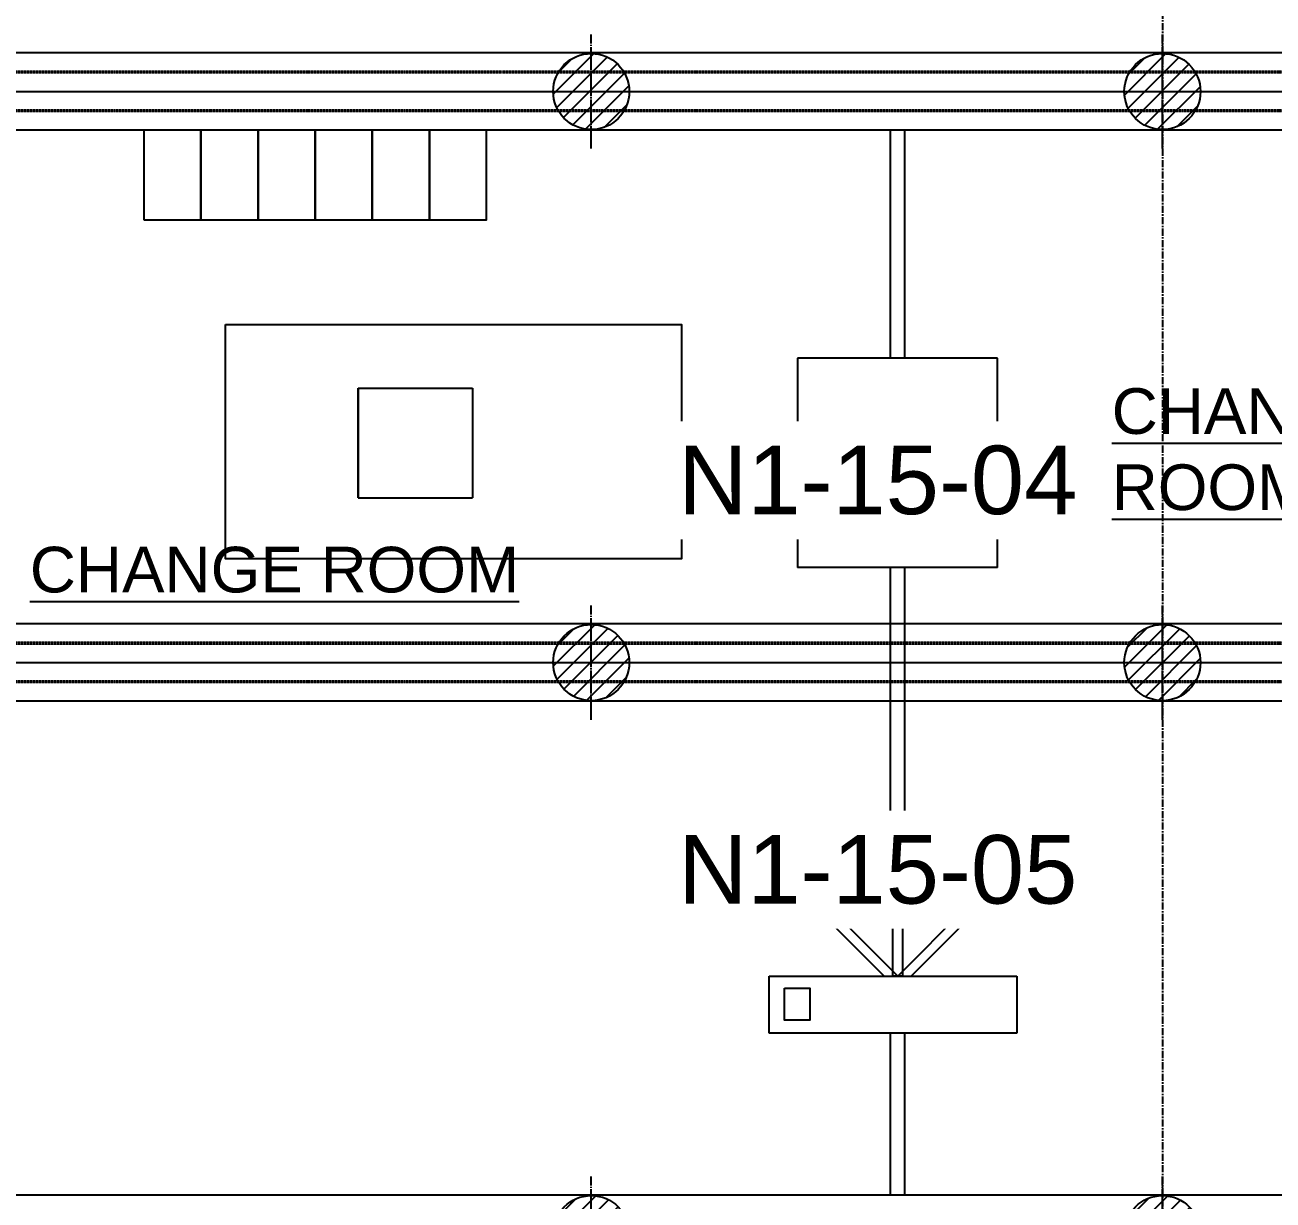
# Model space of a CAD drawing. Header units: millimetres. Extents: x 4080735 to 4152075, y -451436 to -400976.
# Drawn here: x 4102833 to 4109389, y -429486 to -423312 of the extents above; entities that cross this region are included whole.
import ezdxf
from ezdxf.enums import TextEntityAlignment as Align

# ---------------------------------------------------------------- set-up
doc = ezdxf.new("R2010")
doc.units = ezdxf.units.MM
doc.header["$LTSCALE"] = 60
doc.set_wipeout_variables(frame=1)
for name, pattern in [('120', [23, 20, -1, 1, -1]), ('CEN', [62, 60, -1, 0, -1]), ('CENTER', [2, 1.25, -0.25, 0.25, -0.25]), ('HIDDEN', [0.375, 0.25, -0.125])]:
    doc.linetypes.add(name, pattern=pattern)
for name, color, linetype in [('1CEN', 1, 'CEN'), ('C_TEXT_01', 2, 'Continuous'), ('C_TEXT_CONTAINER NO', 7, 'Continuous'), ('CEN', 1, 'CENTER'), ('DIM-SCALE', 7, 'Continuous'), ('EQUIPMENT', 6, 'Continuous'), ('PILE', 4, 'Continuous')]:
    doc.layers.add(name, color=color, linetype=linetype)
doc.styles.add('Arial', font='arial.ttf')

# ---------------------------------------------------------------- blocks, each defined once
blk = doc.blocks.new('외각')
at = {"color": 8, "linetype": 'HIDDEN', "ltscale": 0.1}
for p, q in [((-15016.00000000172, 2225.101206042978), (-30016.00000000288, 2225.101206042978)), ((-15016.00000000172, 2217.611206042988), (-30016.00000000288, 2217.611206042988)), ((-15016.00000000218, 2022.101206041465), (-30016.00000000335, 2022.101206041465)), ((-15016.00000000218, 2014.611206041474), (-30016.00000000335, 2014.611206041474)), ((-15016.00000000218, -774.8987939570216), (-30016.00000000335, -774.8987939570216)), ((-15016.00000000218, -782.3887939570122), (-30016.00000000335, -782.3887939570122)), ((-15015.99999999985, -977.8264786390937), (-30016.00000000102, -977.8264786390937)), ((-15015.99999999985, -985.3164786390844), (-30016.00000000102, -985.3164786390844))]:
    blk.add_line(p, q, dxfattribs=at)
at = {"color": 8}
for points in [[(-15016.00000000284, 2322.856206042983), (-30016.00000000284, 2322.856206045079), (-30016.00000000284, 2119.856206043973), (-15016.00000000051, 2119.856206042983)], [(-15016.0000000033, 1916.856206042925), (-30016.0000000033, 1916.856206040829), (-30016.0000000033, 2119.856206041935), (-15016.00000000097, 2119.856206042925)], [(-15016.0000000033, -677.1437939570169), (-30016.0000000033, -677.1437939549214), (-30016.0000000033, -880.1437939560274), (-15016.00000000097, -880.1437939570169)], [(-15016.00000000097, -1083.071478637634), (-30016.00000000097, -1083.071478639729), (-30016.00000000097, -880.0714786386234), (-15015.99999999865, -880.0714786376338)], [(-15016.00000000097, -3677.071478637576), (-30016.00000000097, -3677.07147863548), (-30016.00000000097, -3880.071478636586), (-15015.99999999865, -3880.071478637576)]]:
    blk.add_lwpolyline(points, close=True, dxfattribs=at)
blk = doc.blocks.new('EQ')
at = {"layer": 'EQUIPMENT', "color": 253}
for p, q in [((-11780.00000000838, 18103.63489022944), (-11780.00000000838, 17633.63489022944)), ((-11480.00000000838, 18103.63489022944), (-11480.00000000838, 17633.63489022944)), ((-11180.00000000838, 18103.63489022944), (-11180.00000000838, 17633.63489022944)), ((-10880.00000000838, 18103.63489022944), (-10880.00000000838, 17633.63489022944)), ((-10580.00000000838, 18103.63489022944), (-10580.00000000838, 17633.63489022944)), ((-8157.872705727816, 16906.06631681509), (-8157.872705727816, 18103.63489023037)), ((-8082.872705727816, 16906.06631681509), (-8082.872705727816, 18103.63489023037)), ((-8646.110340867192, 16906.06631681509), (-8646.110340867192, 15806.06631681509)), ((-7596.110340867192, 16906.06631681509), (-8646.110340867192, 16906.06631681509)), ((-7596.110340867192, 15806.06631681509), (-7596.110340867192, 16906.06631681509)), ((-10953.58891894948, 16748.14491042774), (-10353.58891894948, 16748.14491042774)), ((-10953.58891894948, 16173.14491042774), (-10953.58891894948, 16748.14491042774)), ((-10953.58891894948, 16748.14491042774), (-10953.58891894948, 16173.14491042774)), ((-10353.58891894948, 16748.14491042774), (-10353.58891894948, 16173.14491042774)), ((-10953.58891894948, 16173.14491042774), (-10353.58891894948, 16173.14491042774)), ((-7596.110340867192, 15806.06631681509), (-8646.110340867192, 15806.06631681509)), ((-8157.872705727816, 14509.70720555168), (-8157.872705727816, 15806.06631681509)), ((-8082.872705727816, 14509.70720555168), (-8082.872705727816, 15806.06631681509)), ((-8795.372705727816, 14509.70720555168), (-7495.372705727816, 14509.70720555168)), ((-8795.372705727816, 14209.70720555168), (-8795.372705727816, 14509.70720555168)), ((-8082.872705727816, 14509.70720555168), (-8157.872705727816, 14509.70720555168)), ((-7495.372705727816, 14509.70720555168), (-7495.372705727816, 14209.70720555168)), ((-7495.372705727816, 14209.70720555168), (-8795.372705727816, 14209.70720555168)), ((-8145.372705727816, 13659.70720555168), (-8145.372705727816, 14159.70720555168)), ((-8145.372705727816, 14159.70720555168), (-8095.372705727816, 14159.70720555168)), ((-8095.372705727816, 14159.70720555168), (-8095.372705727816, 13659.70720555168)), ((-8509.281435379758, 13977.90525708534), (-8473.926096321084, 14013.26059614494)), ((-8191.083383846097, 13659.70720555168), (-8509.281435379758, 13977.90525708534)), ((-8473.926096321084, 14013.26059614494), (-8120.372705727816, 13659.70720555168)), ((-7766.819315134548, 14013.26059614494), (-8120.372705727816, 13659.70720555168)), ((-8049.662027608603, 13659.70720555168), (-7731.463976074941, 13977.90525708534)), ((-7731.463976074941, 13977.90525708534), (-7766.819315134548, 14013.26059614494)), ((-8795.372705727816, 13659.70720555168), (-7495.372705727816, 13659.70720555168)), ((-8795.372705727816, 13359.70720555168), (-8795.372705727816, 13659.70720555168)), ((-8795.372705727816, 13659.70720555168), (-7495.372705727816, 13659.70720555168)), ((-8795.372705727816, 13359.70720555168), (-8795.372705727816, 13659.70720555168)), ((-8095.372705727816, 13659.70720555168), (-8145.372705727816, 13659.70720555168)), ((-8145.372705727816, 13659.70720555168), (-8120.372705727816, 13659.70720555168)), ((-7495.372705727816, 13659.70720555168), (-7495.372705727816, 13359.70720555168)), ((-7495.372705727816, 13659.70720555168), (-7495.372705727816, 13359.70720555168)), ((-7495.372705727816, 13359.70720555168), (-8795.372705727816, 13359.70720555168)), ((-7495.372705727816, 13359.70720555168), (-8795.372705727816, 13359.70720555168)), ((-8157.872705727816, 12509.70720555168), (-8157.872705727816, 13359.70720555168)), ((-8082.872705727816, 12509.70720555168), (-8082.872705727816, 13359.70720555168))]:
    blk.add_line(p, q, dxfattribs=at)
for points in [[(-12080.00000000838, 17633.63489022944), (-11780.00000000838, 17633.63489022944), (-11780.00000000838, 18103.63489022944), (-12080.00000000838, 18103.63489022944)], [(-11780.00000000838, 17633.63489022944), (-11480.00000000838, 17633.63489022944), (-11480.00000000838, 18103.63489022944), (-11780.00000000838, 18103.63489022944)], [(-11480.00000000838, 17633.63489022944), (-11180.00000000838, 17633.63489022944), (-11180.00000000838, 18103.63489022944), (-11480.00000000838, 18103.63489022944)], [(-11180.00000000838, 17633.63489022944), (-10880.00000000838, 17633.63489022944), (-10880.00000000838, 18103.63489022944), (-11180.00000000838, 18103.63489022944)], [(-10880.00000000838, 17633.63489022944), (-10580.00000000838, 17633.63489022944), (-10580.00000000838, 18103.63489022944), (-10880.00000000838, 18103.63489022944)], [(-10580.00000000838, 17633.63489022944), (-10280.00000000838, 17633.63489022944), (-10280.00000000838, 18103.63489022944), (-10580.00000000838, 18103.63489022944)], [(-11651.38519482128, 17082.33545665629), (-9256.027367603965, 17082.33545665629), (-9256.027367603965, 15851.07676042337), (-11651.38519482128, 15851.07676042337)], [(-8715.318103301339, 13597.00660850294), (-8581.682149959728, 13597.00660850294), (-8581.682149959728, 13428.50910211541), (-8715.318103301339, 13428.50910211541)]]:
    blk.add_lwpolyline(points, close=True, dxfattribs=at)
blk = doc.blocks.new('406.9X9')
at = {"layer": 'PILE', "linetype": 'ByBlock'}
h = blk.add_hatch(dxfattribs=at)
h.set_pattern_fill('ANSI31', color=256, scale=500, style=0)
h.set_pattern_definition([(45, (0, 0), (-44.19417382415921, 44.19417382415922), [])])
edge = h.paths.add_edge_path()
edge.add_arc((0, 0), 200, 0, 360)
at = {"layer": 'CEN', "linetype": '120', "ltscale": 0.1}
for p, q in [((-2.041279203118641e-13, -300.0000000002728), (1.36932592852984e-13, 299.9999999997272)), ((-300.0000000006585, -9.311919391659459e-10), (299.9999999993414, -9.314477345508195e-10))]:
    blk.add_line(p, q, dxfattribs=at)
at = {"layer": 'PILE', "linetype": 'ByBlock'}
blk.add_circle((0, 0), 200, dxfattribs=at)

msp = doc.modelspace()

# ---------------------------------------------------------------- block references
at = {"color": 8}
msp.add_blockref('외각', (4129823.760404499, -425782.0035934308), dxfattribs=at)

# ---------------------------------------------------------------- next in the draw order: block references
at = {"layer": 'EQUIPMENT', "color": 3}
msp.add_blockref('EQ', (4115537.760404503, -441968.7822776194), dxfattribs=at)

# ---------------------------------------------------------------- next in the draw order: linework, layer by layer
at = {"layer": '1CEN', "color": 1, "linetype": 'CENTER', "ltscale": 0.5}
for p, q in [((4108807.760404488, -407162.0759087493), (4108807.760404488, -445662.0759087484)), ((4093807.760404488, -423662.0759087484), (4130807.760404488, -423662.0759087484)), ((4093807.760404488, -426662.0759087484), (4130807.760404488, -426662.0759087484)), ((4093807.760404488, -426662.0759087484), (4130807.760404488, -426662.0759087484))]:
    msp.add_line(p, q, dxfattribs=at)

# ---------------------------------------------------------------- next in the draw order: block references
at = {"layer": 'DIM-SCALE'}
for p in [(4105807.760404497, -423662.0759087484), (4108807.760404497, -423662.0759087484), (4105807.760404488, -426662.1473873868), (4108807.760404488, -426662.1473873868), (4105807.7604045, -429662.003593428), (4108807.7604045, -429662.003593428)]:
    msp.add_blockref('406.9X9', p, dxfattribs=at)

# ---------------------------------------------------------------- next in the draw order: texts
at = {"layer": 'C_TEXT_01', "char_height": 240, "attachment_point": 1, "style": 'Arial'}
for s, insert, width in [('{\\LCHANGEOVER\\PROOM}', (4108541.439159858, -425220.6682263872), 1903.395005776227), ('{\\LCHANGE ROOM}', (4102858.899557897, -426053.6070183674), 3620.743883168245)]:
    msp.add_mtext(s, dxfattribs=dict(at, insert=insert, width=width))

# ---------------------------------------------------------------- next in the draw order: wipeouts: each hides what was drawn before it
for points in [[(4106151.836015357, -426014.41537541075), (4108446.946520132, -426014.41537541075), (4108446.946520132, -425394.8028242512), (4106151.836015357, -425394.8028242512)], [(4106151.836015357, -428060.33111169725), (4108446.946520132, -428060.33111169725), (4108446.946520132, -427440.7185605377), (4106151.836015357, -427440.7185605377)]]:
    msp.add_wipeout(points).dxf.layer = 'C_TEXT_CONTAINER NO'

# ---------------------------------------------------------------- next in the draw order: texts
at = {"layer": 'C_TEXT_CONTAINER NO', "color": 3, "style": 'Arial'}
for s, p in [('N1-15-04', (4107312.651840732, -425702.27622125)), ('N1-15-05', (4107312.651840732, -427748.1919575366))]:
    msp.add_text(s, height=360, dxfattribs=at).set_placement(p, align=Align.MIDDLE_CENTER)

doc.saveas('drawing.dxf')
